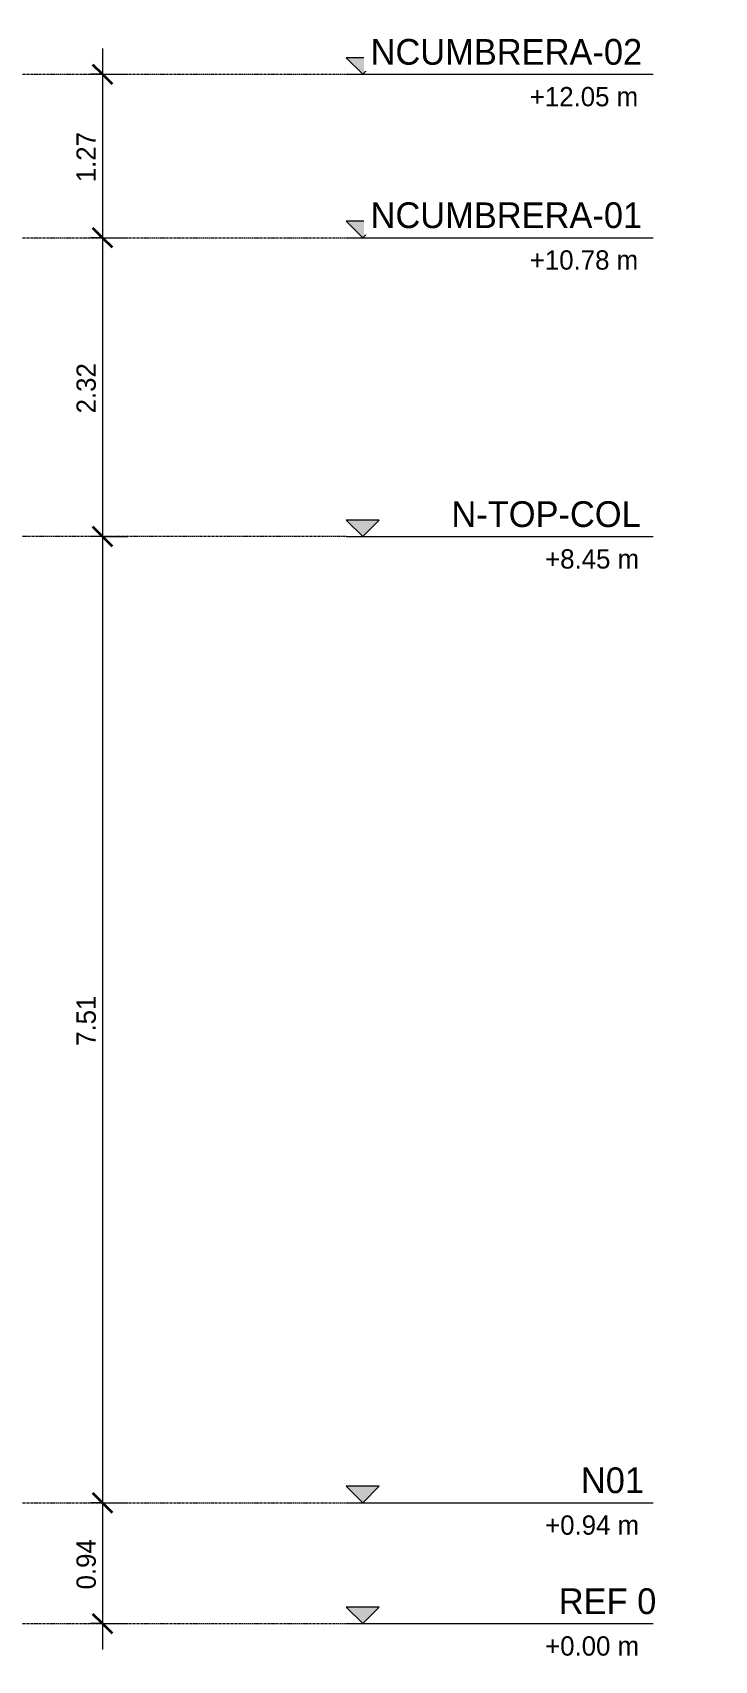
# Model space of a CAD drawing. Header units: centimetres. Extents: x -6741 to 14818, y -293 to 1595.
# Drawn here: x -1139 to -610, y -29 to 1237 of the extents above; entities that cross this region are included whole.
import ezdxf

# ---------------------------------------------------------------- set-up
doc = ezdxf.new("R2010")
doc.units = ezdxf.units.CM
doc.linetypes.add('Centre', pattern=[3.175, 0.635, -0.475, 1.59, -0.475])
for name, color, linetype, lineweight in [('A-ANNO-DIMS', 7, 'Continuous', 9), ('A-ANNO-DIMS-100', 7, 'Continuous', 9), ('A-FLOR-LEVL', 7, 'Continuous', 9)]:
    doc.layers.add(name, color=color, linetype=linetype, lineweight=lineweight)
doc.styles.add('Century Gothic', font='GOTHIC.TTF', dxfattribs={"height": 20})
doc.styles.add('Century Gothic_1', font='GOTHIC.TTF', dxfattribs={"height": 15})
doc.dimstyles.new('FCA_N_Cotas_E100', dxfattribs={"dimscale": 30.48, "dimtxt": 15.662524, "dimasz": 0.492126, "dimexe": 0.656168, "dimexo": 0.656168, "dimgap": 0.032808, "dimtad": 1, "dimlfac": 0.01, "dimrnd": 0.01, "dimzin": 0, "dimdsep": 46, "dimtxsty": 'Century Gothic_1', "dimblk1": 'OBLIQUE', "dimblk2": 'OBLIQUE', "dimsah": 1, "dimcen": 0.09, "dimdle": 0.656168, "dimadec": 3, "dimazin": 2, "dimtfac": 1, "dimtdec": 4, "dimtix": 1, "dimtmove": 0, "dimatfit": 3, "dimfxl": 1, "dimtvp": 1, "dimtolj": 1, "dimtzin": 0, "dimarcsym": 2})

# ---------------------------------------------------------------- blocks, each defined once
blk = doc.blocks.new('Level - Con_Triangulo-1145637-Elevación Eje 6')
at = {"layer": 'A-FLOR-LEVL', "true_color": 0xe2e2e2}
blk.add_hatch(color=254, dxfattribs=at).paths.add_polyline_path([(-6526.9, 12.9), (-6514, 0), (-6501.2, 12.9)])
at = {"layer": 'A-FLOR-LEVL', "color": 253, "true_color": 0xaaaaaa}
for p, q in [((-6526.9, 12.9), (-6501.2, 12.9)), ((-6514, 0), (-6526.9, 12.9)), ((-6501.2, 12.9), (-6514, 0)), ((-6501.2, 0), (-6739.6, 0))]:
    blk.add_line(p, q, dxfattribs=at)
blk = doc.blocks.new('DIMBLOCK11-Elevación Eje 6')
at = {"layer": 'A-ANNO-DIMS-100'}
for p, q in [((-1085, 1224.5), (-1085, 1077.5)), ((-1085, 1204.5), (-1094.4, 1204.5)), ((-1085, 1204.5), (-1065, 1204.5)), ((-1085, 1077.5), (-1094.4, 1077.5)), ((-1085, 1077.5), (-1065, 1077.5))]:
    blk.add_line(p, q, dxfattribs=at)
at = {"layer": 'A-ANNO-DIMS-100', "lineweight": 35}
for p, q in [((-1085, 1204.5), (-1092.5, 1212)), ((-1085, 1204.5), (-1077.5, 1197)), ((-1085, 1077.5), (-1092.5, 1085)), ((-1085, 1077.5), (-1077.5, 1070))]:
    blk.add_line(p, q, dxfattribs=at)
at = {"layer": 'A-ANNO-DIMS-100', "color": 0, "insert": (-1105.2, 1120.6), "char_height": 15, "width": 48.927, "attachment_point": 1, "rotation": 90, "line_spacing_factor": 0.984502, "style": 'Century Gothic_1'}
blk.add_mtext('1.27', dxfattribs=at)
blk = doc.blocks.new('_Oblique')
at = {"color": 0, "linetype": 'ByBlock', "lineweight": -2}
blk.add_line((-0.5, -0.5), (0.5, 0.5), dxfattribs=at)
blk = doc.blocks.new('DIMBLOCK12-Elevación Eje 6')
at = {"layer": 'A-ANNO-DIMS-100'}
for p, q in [((-1085, 1077.5), (-1094.4, 1077.5)), ((-1085, 1077.5), (-1085, 845.1)), ((-1085, 1077.5), (-1065, 1077.5)), ((-1085, 845.1), (-1094.4, 845.1)), ((-1085, 845.1), (-1065, 845.1))]:
    blk.add_line(p, q, dxfattribs=at)
at = {"layer": 'A-ANNO-DIMS-100', "lineweight": 35}
for p, q in [((-1085, 1077.5), (-1092.5, 1085)), ((-1085, 1077.5), (-1077.5, 1070)), ((-1085, 845.1), (-1092.5, 852.6)), ((-1085, 845.1), (-1077.5, 837.6))]:
    blk.add_line(p, q, dxfattribs=at)
at = {"layer": 'A-ANNO-DIMS-100', "color": 0, "insert": (-1105.2, 940.9), "char_height": 15, "width": 48.927, "attachment_point": 1, "rotation": 90, "line_spacing_factor": 0.984502, "style": 'Century Gothic_1'}
blk.add_mtext('2.32', dxfattribs=at)
blk = doc.blocks.new('DIMBLOCK13-Elevación Eje 6')
at = {"layer": 'A-ANNO-DIMS-100'}
for p, q in [((-1085, 865.1), (-1085, 74)), ((-1085, 845.1), (-1094.4, 845.1)), ((-1085, 845.1), (-1065, 845.1)), ((-1085, 94), (-1094.4, 94)), ((-1085, 94), (-1065, 94))]:
    blk.add_line(p, q, dxfattribs=at)
at = {"layer": 'A-ANNO-DIMS-100', "lineweight": 35}
for p, q in [((-1085, 845.1), (-1092.5, 852.6)), ((-1085, 845.1), (-1077.5, 837.6)), ((-1085, 94), (-1092.5, 101.5)), ((-1085, 94), (-1077.5, 86.5))]:
    blk.add_line(p, q, dxfattribs=at)
at = {"layer": 'A-ANNO-DIMS-100', "color": 0, "insert": (-1105.2, 449.2), "char_height": 15, "width": 48.927, "attachment_point": 1, "rotation": 90, "line_spacing_factor": 0.984502, "style": 'Century Gothic_1'}
blk.add_mtext('7.51', dxfattribs=at)
blk = doc.blocks.new('DIMBLOCK14-Elevación Eje 6')
at = {"layer": 'A-ANNO-DIMS-100'}
for p, q in [((-1085, 114), (-1085, -20)), ((-1085, 94), (-1094.4, 94)), ((-1085, 94), (-1065, 94)), ((-1085, 0), (-1094.4, 0)), ((-1085, 0), (-1065, 0))]:
    blk.add_line(p, q, dxfattribs=at)
at = {"layer": 'A-ANNO-DIMS-100', "lineweight": 35}
for p, q in [((-1085, 94), (-1092.5, 101.5)), ((-1085, 94), (-1077.5, 86.5)), ((-1085, 0), (-1092.5, 7.5)), ((-1085, 0), (-1077.5, -7.5))]:
    blk.add_line(p, q, dxfattribs=at)
at = {"layer": 'A-ANNO-DIMS-100', "color": 0, "insert": (-1105.2, 26.6), "char_height": 15, "width": 48.927, "attachment_point": 1, "rotation": 90, "line_spacing_factor": 0.984502, "style": 'Century Gothic_1'}
blk.add_mtext('0.94', dxfattribs=at)

msp = doc.modelspace()

# ---------------------------------------------------------------- linework, layer by layer
at = {"layer": 'A-FLOR-LEVL', "color": 253, "linetype": 'Centre', "true_color": 0xaaaaaa}
for p, q in [((-6501.163, 1204.505), (-895.669, 1204.505)), ((-6501.163, 1077.508), (-895.669, 1077.508)), ((-895.669, 845.103), (-6501.163, 845.103)), ((-6501.163, 94), (-895.669, 94)), ((-6501.163, 0), (-895.669, 0))]:
    msp.add_line(p, q, dxfattribs=at)

# ---------------------------------------------------------------- block references
at = {"layer": 'A-FLOR-LEVL', "color": 253, "true_color": 0xaaaaaa, "extrusion": (0, 0, -1)}
for p in [(7396.831, 1204.505), (7396.831, 1077.508), (7396.831, 845.103), (7396.831, 94), (7396.831, 0)]:
    msp.add_blockref('Level - Con_Triangulo-1145637-Elevación Eje 6', p, dxfattribs=at)

# ---------------------------------------------------------------- dimensions: what is measured, and where the dimension line sits
at = {"layer": 'A-ANNO-DIMS'}
for base, p1, p2, override, picture, middle in [((-1084.971, 1077.508), (-1074.364, 1204.505), (-1074.364, 1077.508), {"dimpost": '<>', "dimfxl": 126.997085}, 'DIMBLOCK11-Elevación Eje 6', (-1093.848, 1141.007)), ((-1084.971, 845.103), (-1074.364, 1077.508), (-1074.364, 845.103), {"dimpost": '<>', "dimfxl": 232.405176}, 'DIMBLOCK12-Elevación Eje 6', (-1093.848, 961.305)), ((-1084.971, 94), (-1074.364, 845.103), (-1074.364, 94), {"dimpost": '<>', "dimfxl": 751.102783}, 'DIMBLOCK13-Elevación Eje 6', (-1093.66, 469.551)), ((-1084.971, 0), (-1074.364, 94), (-1074.364, 0), {"dimpost": '<>', "dimfxl": 94}, 'DIMBLOCK14-Elevación Eje 6', (-1093.848, 47))]:
    dim = msp.add_linear_dim(base=base, p1=p1, p2=p2, angle=90, dimstyle='FCA_N_Cotas_E100', override=override, dxfattribs=at)
    dim.commit()
    dim.dimension.update_dxf_attribs({"geometry": picture, "text_midpoint": middle})

# ---------------------------------------------------------------- next in the draw order: texts
at = {"layer": 'A-FLOR-LEVL', "color": 9, "true_color": 0xb7b7b7, "attachment_point": 1, "bg_fill": 3, "box_fill_scale": 1.25, "bg_fill_color": 256, "bg_fill_true_color": 13158600, "bg_fill_transparency": 0}
for s, insert, char_height, width, style in [('NCUMBRERA-02', (-876.711, 1231.973), 20, 262.15181, 'Century Gothic'), ('+12.05 m', (-753.011, 1194.661), 15, 112.23625, 'Century Gothic_1'), ('NCUMBRERA-01', (-876.711, 1104.976), 20, 262.15181, 'Century Gothic'), ('+10.78 m', (-753.011, 1067.664), 15, 112.23625, 'Century Gothic_1'), ('N-TOP-COL', (-813.911, 872.571), 20, 185.9915, 'Century Gothic'), ('+8.45 m', (-741.111, 835.259), 15, 97.80587, 'Century Gothic_1'), ('N01', (-713.311, 121.468), 20, 64.135, 'Century Gothic'), ('+0.94 m', (-741.111, 84.156), 15, 97.80587, 'Century Gothic_1'), ('REF 0', (-730.511, 27.468), 20, 84.97887, 'Century Gothic'), ('+0.00 m', (-741.111, -9.844), 15, 97.80587, 'Century Gothic_1')]:
    msp.add_mtext(s, dxfattribs=dict(at, insert=insert, char_height=char_height, width=width, style=style))

doc.saveas('drawing.dxf')
